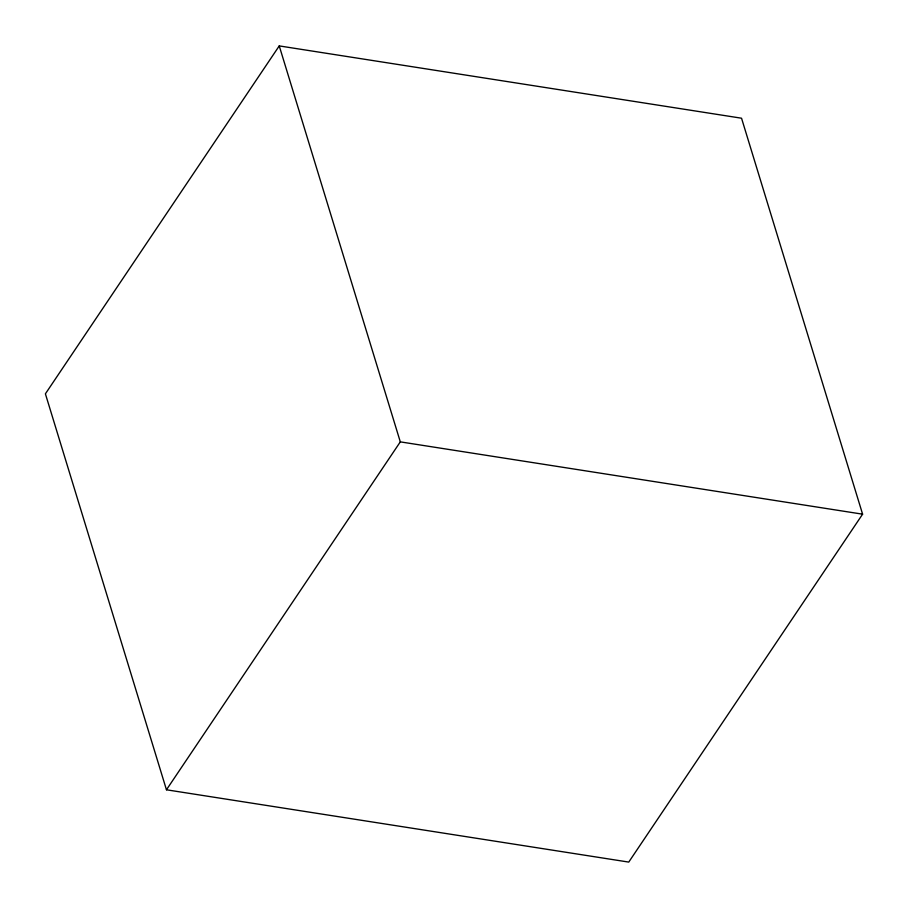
<?xml version="1.0" encoding="UTF-8"?>
<svg xmlns="http://www.w3.org/2000/svg" width="908" height="908" viewBox="0 0 908 908"><rect width="100%" height="100%" fill="white"/><g stroke="black" fill="none" stroke-linecap="round" stroke-linejoin="round"><path stroke-width="1.36" d="M279.244 45.911L45.4 393.822L166.459 789.79L628.756 862.089L862.6 514.178L741.541 118.21L279.244 45.911L400.303 441.867L166.459 789.79M400.303 441.867L862.6 514.178"/></g></svg>
